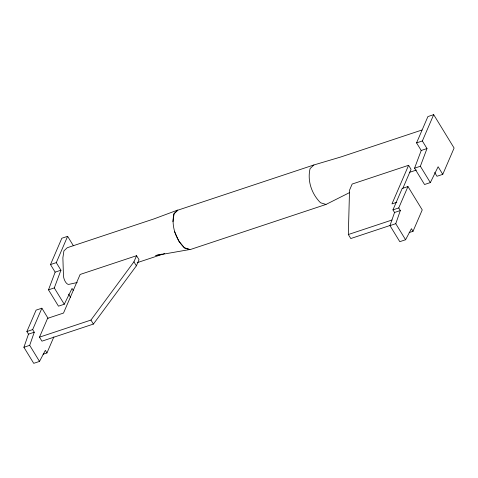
<?xml version="1.0" encoding="UTF-8"?>
<svg xmlns="http://www.w3.org/2000/svg" width="478" height="478" viewBox="0 0 478 478"><rect width="100%" height="100%" fill="white"/><g stroke="black" fill="none" stroke-linecap="round" stroke-linejoin="round"><path stroke-width="0.72" d="M390.251 225.419L350.78 238.534L348.331 234.525L349.532 190.166L352.166 184.048L408.594 165.292L411.044 169.302L402.876 188.272M172.911 221.72L174.076 213.786L177.888 210.165L313.897 164.964L340.832 156.975L421.996 130.004M43.086 354.234L46.946 352.955L45.35 350.344L39.513 361.416L33.723 363.34L23.9 347.273L28.483 334.14L26.876 331.523L36.095 310.126L41.879 308.202L48.057 318.3M39.513 361.416L29.69 345.349L34.267 332.222L32.665 329.599L41.879 308.202M413.022 231.304L411.421 228.681L405.583 239.753L399.793 241.671L389.97 225.61L394.553 212.477L392.958 209.872L402.171 188.475L407.961 186.551L422.241 209.902L413.022 231.304L409.168 232.583M405.583 239.753L395.76 223.686L400.337 210.553L398.742 207.948L407.961 186.551M73.224 290.319L72.058 288.425L64.267 304.247L58.477 306.171L48.499 289.847L55.143 272.143L60.927 270.219L56.29 262.631L67.619 236.323L73.397 245.776M48.499 289.847L54.283 287.923L60.927 270.219M442.771 174.351L438.129 166.762L430.337 182.584L424.548 184.508L414.569 168.178L421.214 150.48L426.997 148.556L422.361 140.968L433.689 114.66L454.1 148.043L442.771 174.351L436.982 176.274L434.663 172.48M414.569 168.178L420.353 166.26L426.997 148.556M55.143 272.143L50.501 264.555L61.829 238.247L67.619 236.323M39.495 337.163L47.591 318.354L63.508 313.066L80.143 274.45L136.571 255.694L139.02 259.703L136.385 265.822L93.395 324.072L41.945 341.167L39.495 337.163L90.945 320.063L133.936 261.813L136.571 255.694M46.946 352.955L53.859 336.906M421.214 150.48L416.571 142.892L427.9 116.584L433.689 114.66M408.594 165.292L391.966 203.909L396.806 202.302M313.897 164.964L310.091 168.585C307.115 180.75 311.734 194.116 320.571 202.774L325.996 204.447L349.508 192.622M50.501 264.555L56.29 262.631M416.571 142.892L422.361 140.968M137.198 262.667L164.725 253.519M409.347 172.397L416.404 170.054M325.996 204.447L189.987 249.647L184.556 247.974C175.719 239.269 171.028 225.855 173.986 213.636L177.798 210.021L154.083 218.864L67.267 247.718L63.921 250.86L62.881 257.797L63.443 275.43A6.59 2.993 71.6 0 0 65.372 281.751A6.59 2.993 71.6 0 0 68.898 284.356L77.215 282.522M26.876 331.523L32.665 329.599M392.958 209.872L398.742 207.948M28.483 334.14L34.267 332.222M394.553 212.477L400.337 210.553M348.331 234.525L392.026 220.005M23.9 347.273L29.69 345.349M389.97 225.61L395.76 223.686M161.952 254.129L155.714 255.503L189.897 249.504L184.466 247.831L178.868 241.318L174.607 231.711M420.353 166.26L430.337 182.584M133.936 261.813L136.385 265.822M90.945 320.063L93.395 324.072M68.593 294.143L70.529 297.304M54.283 287.923L64.267 304.247"/></g></svg>
